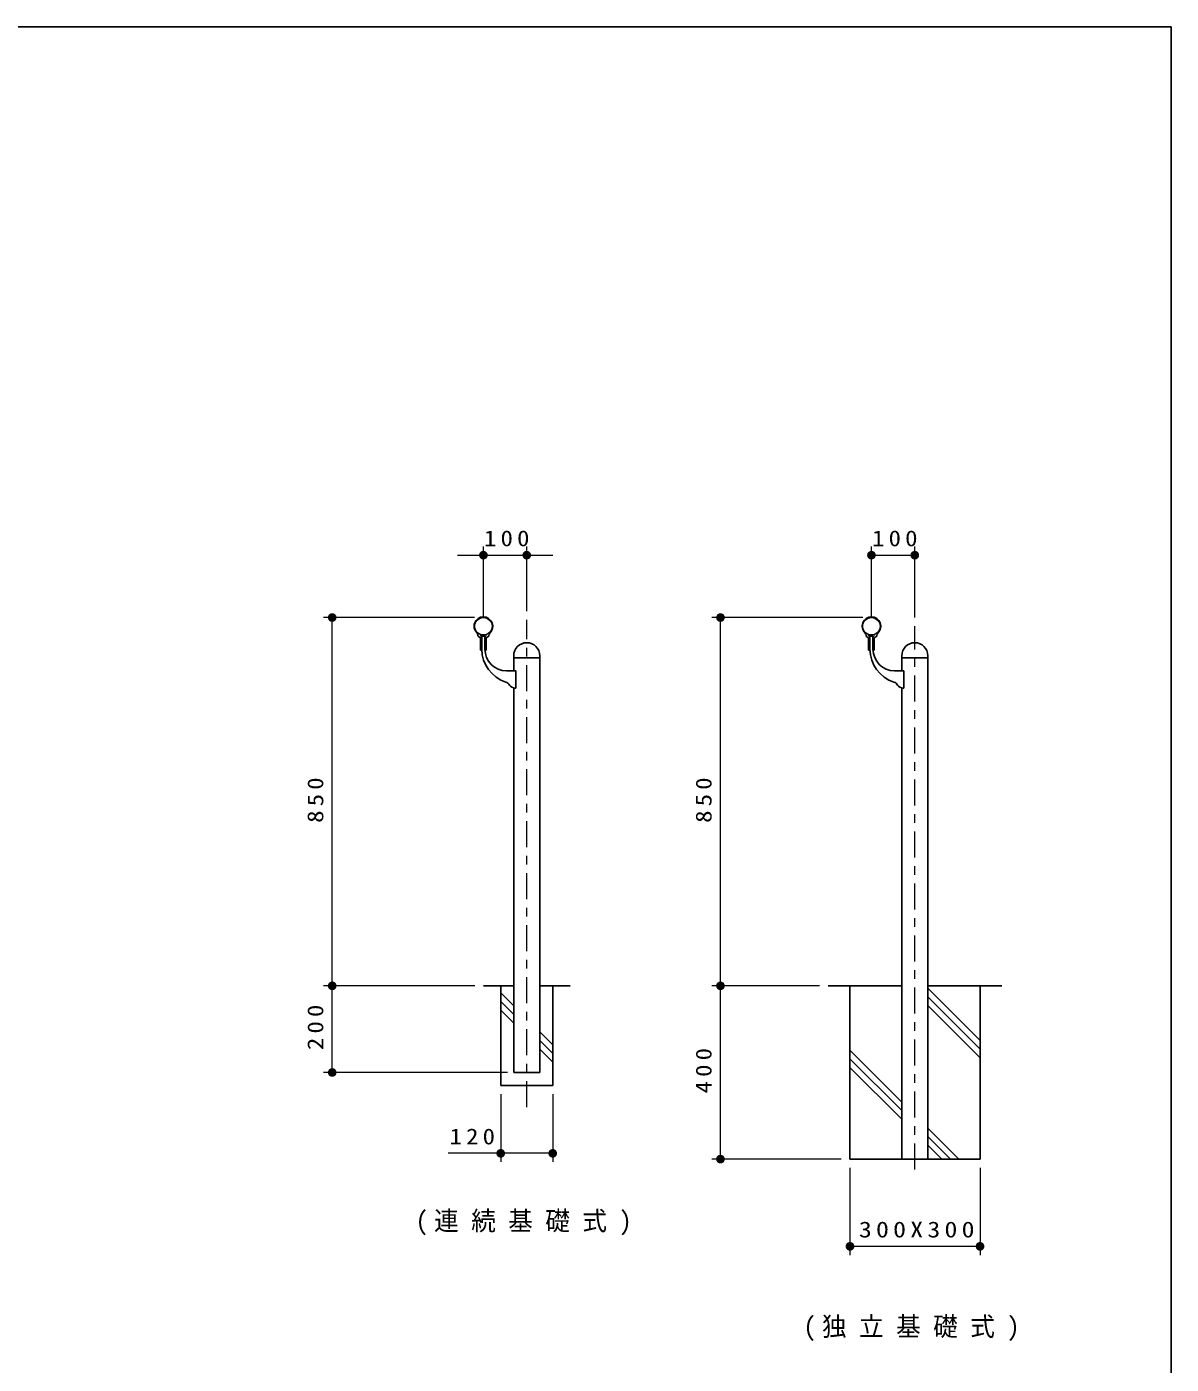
# Model space of a CAD drawing. Units: millimetres on the paper, scale 1:20. Extents: x -365 to 12, y -47 to 257.
# Drawn here: x -132 to 0, y 102.7 to 257 of the extents above; entities that cross this region are included whole.
import ezdxf

# ---------------------------------------------------------------- set-up
doc = ezdxf.new("R2010")
doc.units = ezdxf.units.MM
doc.linetypes.add('USER2', pattern=[6, 3, -1, 1, -1])
doc.layers.add('LY_1', color=7, linetype='Continuous', lineweight=13)
doc.layers.add('LY_2', color=7, linetype='Continuous', lineweight=13)
doc.styles.add('ＭＳ ゴシック', font='')
doc.styles.get('ＭＳ ゴシック').set_extended_font_data('MS Gothic')

# ---------------------------------------------------------------- blocks, each defined once
blk = doc.blocks.new('filled_dot')
at = {"color": 0, "linetype": 'Continuous', "lineweight": -2, "const_width": 1.25}
blk.add_lwpolyline([(-0.625, 0, 1), (0.625, 0, 1)], format="xyb", close=True, dxfattribs=at)

msp = doc.modelspace()

# ---------------------------------------------------------------- linework, layer by layer
at = {"layer": 'LY_1'}
for p, q in [((-79.351, 188.822), (-79.351, 197.018)), ((-74.351, 189.554), (-74.351, 197.018)), ((-34.584, 188.822), (-34.584, 197.018)), ((-29.584, 188.811), (-29.584, 197.018)), ((-82.351, 196.018), (-71.351, 196.018)), ((-34.584, 196.018), (-29.584, 196.018)), ((-80.376, 188.822), (-97.791, 188.822)), ((-96.791, 146.322), (-96.791, 188.822)), ((-35.584, 188.822), (-53, 188.822)), ((-52, 146.322), (-52, 188.822)), ((-80.351, 146.322), (-97.791, 146.322)), ((-80.351, 146.322), (-97.791, 146.322)), ((-96.791, 136.322), (-96.791, 146.322)), ((-75.851, 144.009), (-77.351, 145.509)), ((-40.559, 146.322), (-53, 146.322)), ((-40.559, 146.322), (-53, 146.322)), ((-52, 126.322), (-52, 146.322)), ((-22.059, 140.009), (-28.084, 146.034)), ((-75.851, 143.019), (-77.351, 144.519)), ((-22.059, 139.019), (-28.084, 145.044)), ((-22.059, 138.029), (-28.084, 144.054)), ((-75.851, 142.029), (-77.351, 143.529)), ((-71.351, 139.509), (-72.851, 141.009)), ((-71.351, 138.519), (-72.851, 140.019)), ((-71.351, 137.529), (-72.851, 139.029)), ((-31.084, 132.912), (-37.059, 138.887)), ((-31.084, 131.922), (-37.059, 137.897)), ((-76.566, 136.322), (-97.791, 136.322)), ((-31.084, 130.932), (-37.059, 136.907)), ((-77.351, 133.822), (-77.351, 125.993)), ((-71.351, 133.822), (-71.351, 125.993)), ((-24.495, 126.322), (-28.084, 129.912)), ((-25.484, 126.322), (-28.084, 128.922)), ((-71.351, 126.993), (-83.397, 126.993)), ((-26.474, 126.322), (-28.084, 127.932)), ((-38.059, 126.322), (-53, 126.322)), ((-37.059, 125.322), (-37.059, 115.258)), ((-22.059, 125.322), (-22.059, 115.258)), ((-22.059, 116.258), (-37.059, 116.258))]:
    msp.add_line(p, q, dxfattribs=at)
at = {"layer": 'LY_1', "linetype": 'USER2'}
for p, q in [((-74.351, 132.325), (-74.351, 188.554)), ((-29.584, 125.14), (-29.584, 187.811))]:
    msp.add_line(p, q, dxfattribs=at)
at = {"layer": 'LY_1', "color": 3, "lineweight": 25}
for p, q in [((-79.751, 186.536), (-79.905, 186.625)), ((-79.676, 186.406), (-79.676, 185.047)), ((-79.176, 186.672), (-79.526, 186.672)), ((-79.526, 185.172), (-79.526, 186.672)), ((-79.176, 185.172), (-79.176, 186.672)), ((-79.026, 186.406), (-79.026, 185.047)), ((-78.951, 186.536), (-78.797, 186.625)), ((-34.984, 186.536), (-35.138, 186.625)), ((-34.909, 186.406), (-34.909, 185.047)), ((-34.759, 185.172), (-34.759, 186.672)), ((-34.409, 186.672), (-34.759, 186.672)), ((-34.409, 185.172), (-34.409, 186.672)), ((-34.259, 186.406), (-34.259, 185.047)), ((-34.184, 186.536), (-34.03, 186.625)), ((-79.526, 185.047), (-79.676, 185.047)), ((-79.176, 185.047), (-79.026, 185.047)), ((-75.851, 184.422), (-75.851, 184.172)), ((-75.851, 184.172), (-72.851, 184.172)), ((-75.851, 184.172), (-75.851, 182.672)), ((-72.851, 184.422), (-72.851, 184.172)), ((-72.851, 184.172), (-72.851, 136.322)), ((-34.759, 185.047), (-34.909, 185.047)), ((-34.409, 185.047), (-34.259, 185.047)), ((-31.084, 184.422), (-31.084, 184.172)), ((-31.084, 184.172), (-31.084, 182.672)), ((-31.084, 184.172), (-28.084, 184.172)), ((-28.084, 184.422), (-28.084, 184.172)), ((-28.084, 184.172), (-28.084, 126.322)), ((-75.601, 182.672), (-76.676, 182.672)), ((-75.601, 182.672), (-75.601, 180.672)), ((-30.834, 182.672), (-31.909, 182.672)), ((-30.834, 182.672), (-30.834, 180.672)), ((-75.851, 180.688), (-75.851, 136.322)), ((-75.601, 180.672), (-75.697, 180.672)), ((-31.084, 180.688), (-31.084, 126.322)), ((-30.834, 180.672), (-30.93, 180.672)), ((-97.112, 146.322), (-97.112, 146.422)), ((-75.851, 146.322), (-79.351, 146.322)), ((-77.351, 146.322), (-77.351, 134.822)), ((-69.351, 146.322), (-72.851, 146.322)), ((-71.351, 146.322), (-71.351, 134.822)), ((-31.084, 146.322), (-39.559, 146.322)), ((-37.059, 146.322), (-37.059, 126.322)), ((-19.559, 146.322), (-28.084, 146.322)), ((-22.059, 146.322), (-22.059, 126.322)), ((-72.851, 136.322), (-75.851, 136.322)), ((-71.351, 134.822), (-77.351, 134.822)), ((-22.059, 126.322), (-37.059, 126.322))]:
    msp.add_line(p, q, dxfattribs=at)
for points in [[(-79.905, 186.625), (-79.922, 186.637), (-79.938, 186.651), (-79.952, 186.667), (-79.963, 186.685), (-79.971, 186.705), (-79.977, 186.725), (-79.98, 186.746), (-79.979, 186.768)], [(-78.797, 186.625), (-78.779, 186.637), (-78.764, 186.651), (-78.75, 186.667), (-78.739, 186.685), (-78.73, 186.705), (-78.725, 186.725), (-78.722, 186.746), (-78.723, 186.768)], [(-35.138, 186.625), (-35.156, 186.637), (-35.171, 186.651), (-35.185, 186.667), (-35.196, 186.685), (-35.205, 186.705), (-35.21, 186.725), (-35.213, 186.746), (-35.213, 186.768)], [(-34.03, 186.625), (-34.013, 186.637), (-33.997, 186.651), (-33.983, 186.667), (-33.972, 186.685), (-33.964, 186.705), (-33.958, 186.725), (-33.955, 186.746), (-33.956, 186.768)], [(-79.751, 186.536), (-79.737, 186.527), (-79.724, 186.516), (-79.713, 186.505), (-79.703, 186.492), (-79.694, 186.478), (-79.687, 186.463), (-79.682, 186.448), (-79.678, 186.432), (-79.676, 186.419), (-79.676, 186.406)], [(-78.951, 186.536), (-78.967, 186.525), (-78.982, 186.512), (-78.995, 186.497), (-79.006, 186.481), (-79.014, 186.463), (-79.021, 186.445), (-79.025, 186.425), (-79.026, 186.406)], [(-34.984, 186.536), (-34.97, 186.527), (-34.958, 186.516), (-34.946, 186.505), (-34.936, 186.492), (-34.928, 186.478), (-34.921, 186.463), (-34.915, 186.448), (-34.911, 186.432), (-34.91, 186.419), (-34.909, 186.406)], [(-34.184, 186.536), (-34.2, 186.525), (-34.215, 186.512), (-34.228, 186.497), (-34.239, 186.481), (-34.248, 186.463), (-34.254, 186.445), (-34.258, 186.425), (-34.259, 186.406)]]:
    msp.add_lwpolyline(points, dxfattribs=at)
at = {"layer": 'LY_1'}
for points in [[(-79.176, 186.337), (-79.172, 186.416), (-79.159, 186.494), (-79.139, 186.57), (-79.11, 186.644), (-79.074, 186.714), (-79.031, 186.78), (-78.981, 186.841), (-78.925, 186.897), (-78.875, 186.937), (-78.822, 186.974)], [(-34.409, 186.337), (-34.405, 186.416), (-34.393, 186.494), (-34.372, 186.57), (-34.344, 186.644), (-34.307, 186.714), (-34.264, 186.78), (-34.214, 186.841), (-34.158, 186.897), (-34.109, 186.937), (-34.056, 186.974)]]:
    msp.add_lwpolyline(points, dxfattribs=at)
for centre in [(-79.351, 187.822), (-34.584, 187.822)]:
    msp.add_circle(centre, 1, dxfattribs=at)
at = {"layer": 'LY_1', "color": 3, "lineweight": 25}
for centre, radius, start, end in [((-79.351, 187.822), 1.075, 312.85197, 227.15114), ((-34.584, 187.822), 1.075, 312.85197, 227.15114), ((-80.303, 186.796), 0.325, 354.99435, 47.15114), ((-78.399, 186.796), 0.325, 132.83857, 185.00565), ((-35.536, 186.796), 0.325, 354.99435, 47.15114), ((-33.632, 186.796), 0.325, 132.83857, 185.00565), ((-74.351, 184.422), 1.5, 0, 180), ((-29.584, 184.422), 1.5, 0, 180), ((-75.526, 185.172), 4, 180, 252.13143), ((-76.676, 185.172), 2.5, 180, 270), ((-30.759, 185.172), 4, 180, 252.13143), ((-31.909, 185.172), 2.5, 180, 270), ((-76.983, 180.652), 0.75, 30.92441, 72.13143), ((-75.697, 181.422), 0.75, 210.92441, 270), ((-32.217, 180.652), 0.75, 30.92441, 72.13143), ((-30.93, 181.422), 0.75, 210.92441, 270)]:
    msp.add_arc(centre, radius, start, end, dxfattribs=at)
at = {"layer": 'LY_1'}
for centre in [(-80.276, 186.337), (-35.509, 186.337)]:
    msp.add_arc(centre, 0.75, 0.00059, 58.09102, dxfattribs=at)
at = {"layer": 'LY_2', "color": 20, "lineweight": 25}
for p, q in [((0, 257), (-365, 257)), ((0, 0), (0, 257))]:
    msp.add_line(p, q, dxfattribs=at)

# ---------------------------------------------------------------- block references
at = {"layer": 'LY_1', "xscale": 0.4, "yscale": 0.4}
for p, rotation in [((-79.351, 196.018), 180), ((-29.584, 196.018), 180), ((-96.791, 188.822), 270), ((-52, 188.822), 270), ((-96.791, 146.322), 270), ((-96.791, 146.322), 90), ((-52, 146.322), 270), ((-52, 146.322), 90), ((-96.791, 136.322), 90), ((-71.351, 126.993), 180), ((-52, 126.322), 90), ((-22.059, 116.258), 180)]:
    msp.add_blockref('filled_dot', p, dxfattribs=dict(at, rotation=rotation))
for p in [(-74.351, 196.018), (-34.584, 196.018), (-77.351, 126.993), (-37.059, 116.258)]:
    msp.add_blockref('filled_dot', p, dxfattribs=at)

# ---------------------------------------------------------------- texts
at = {"layer": 'LY_1', "style": 'ＭＳ ゴシック'}
for s, insert, char_height, attachment_point in [('\\T1.33;\\W1.15;100', (-76.422, 197.018), 1.833, 8), ('\\T1.33;\\W1.15;100', (-31.656, 197.018), 1.833, 8), ('\\T1.33;\\W1.15;120', (-80.397, 127.993), 1.833, 8), ('\\T1.5;\\W0.95;(連続基礎式)', (-74.351, 118.914), 2.199, 5), ('\\T1.32;\\W1.2;300X300', (-29.126, 117.258), 1.833, 8), ('\\T1.5;\\W0.95;(独立基礎式)', (-29.609, 106.724), 2.199, 5)]:
    msp.add_mtext(s, dxfattribs=dict(at, insert=insert, char_height=char_height, attachment_point=attachment_point))
at = {"layer": 'LY_1', "char_height": 1.833, "attachment_point": 8, "rotation": 90, "style": 'ＭＳ ゴシック'}
for s, insert in [('\\T1.33;\\W1.15;850', (-97.791, 167.988)), ('\\T1.33;\\W1.15;850', (-53, 167.988)), ('\\T1.33;\\W1.15;200', (-97.791, 141.764)), ('\\T1.33;\\W1.15;400', (-53, 136.764))]:
    msp.add_mtext(s, dxfattribs=dict(at, insert=insert))

doc.saveas('drawing.dxf')
